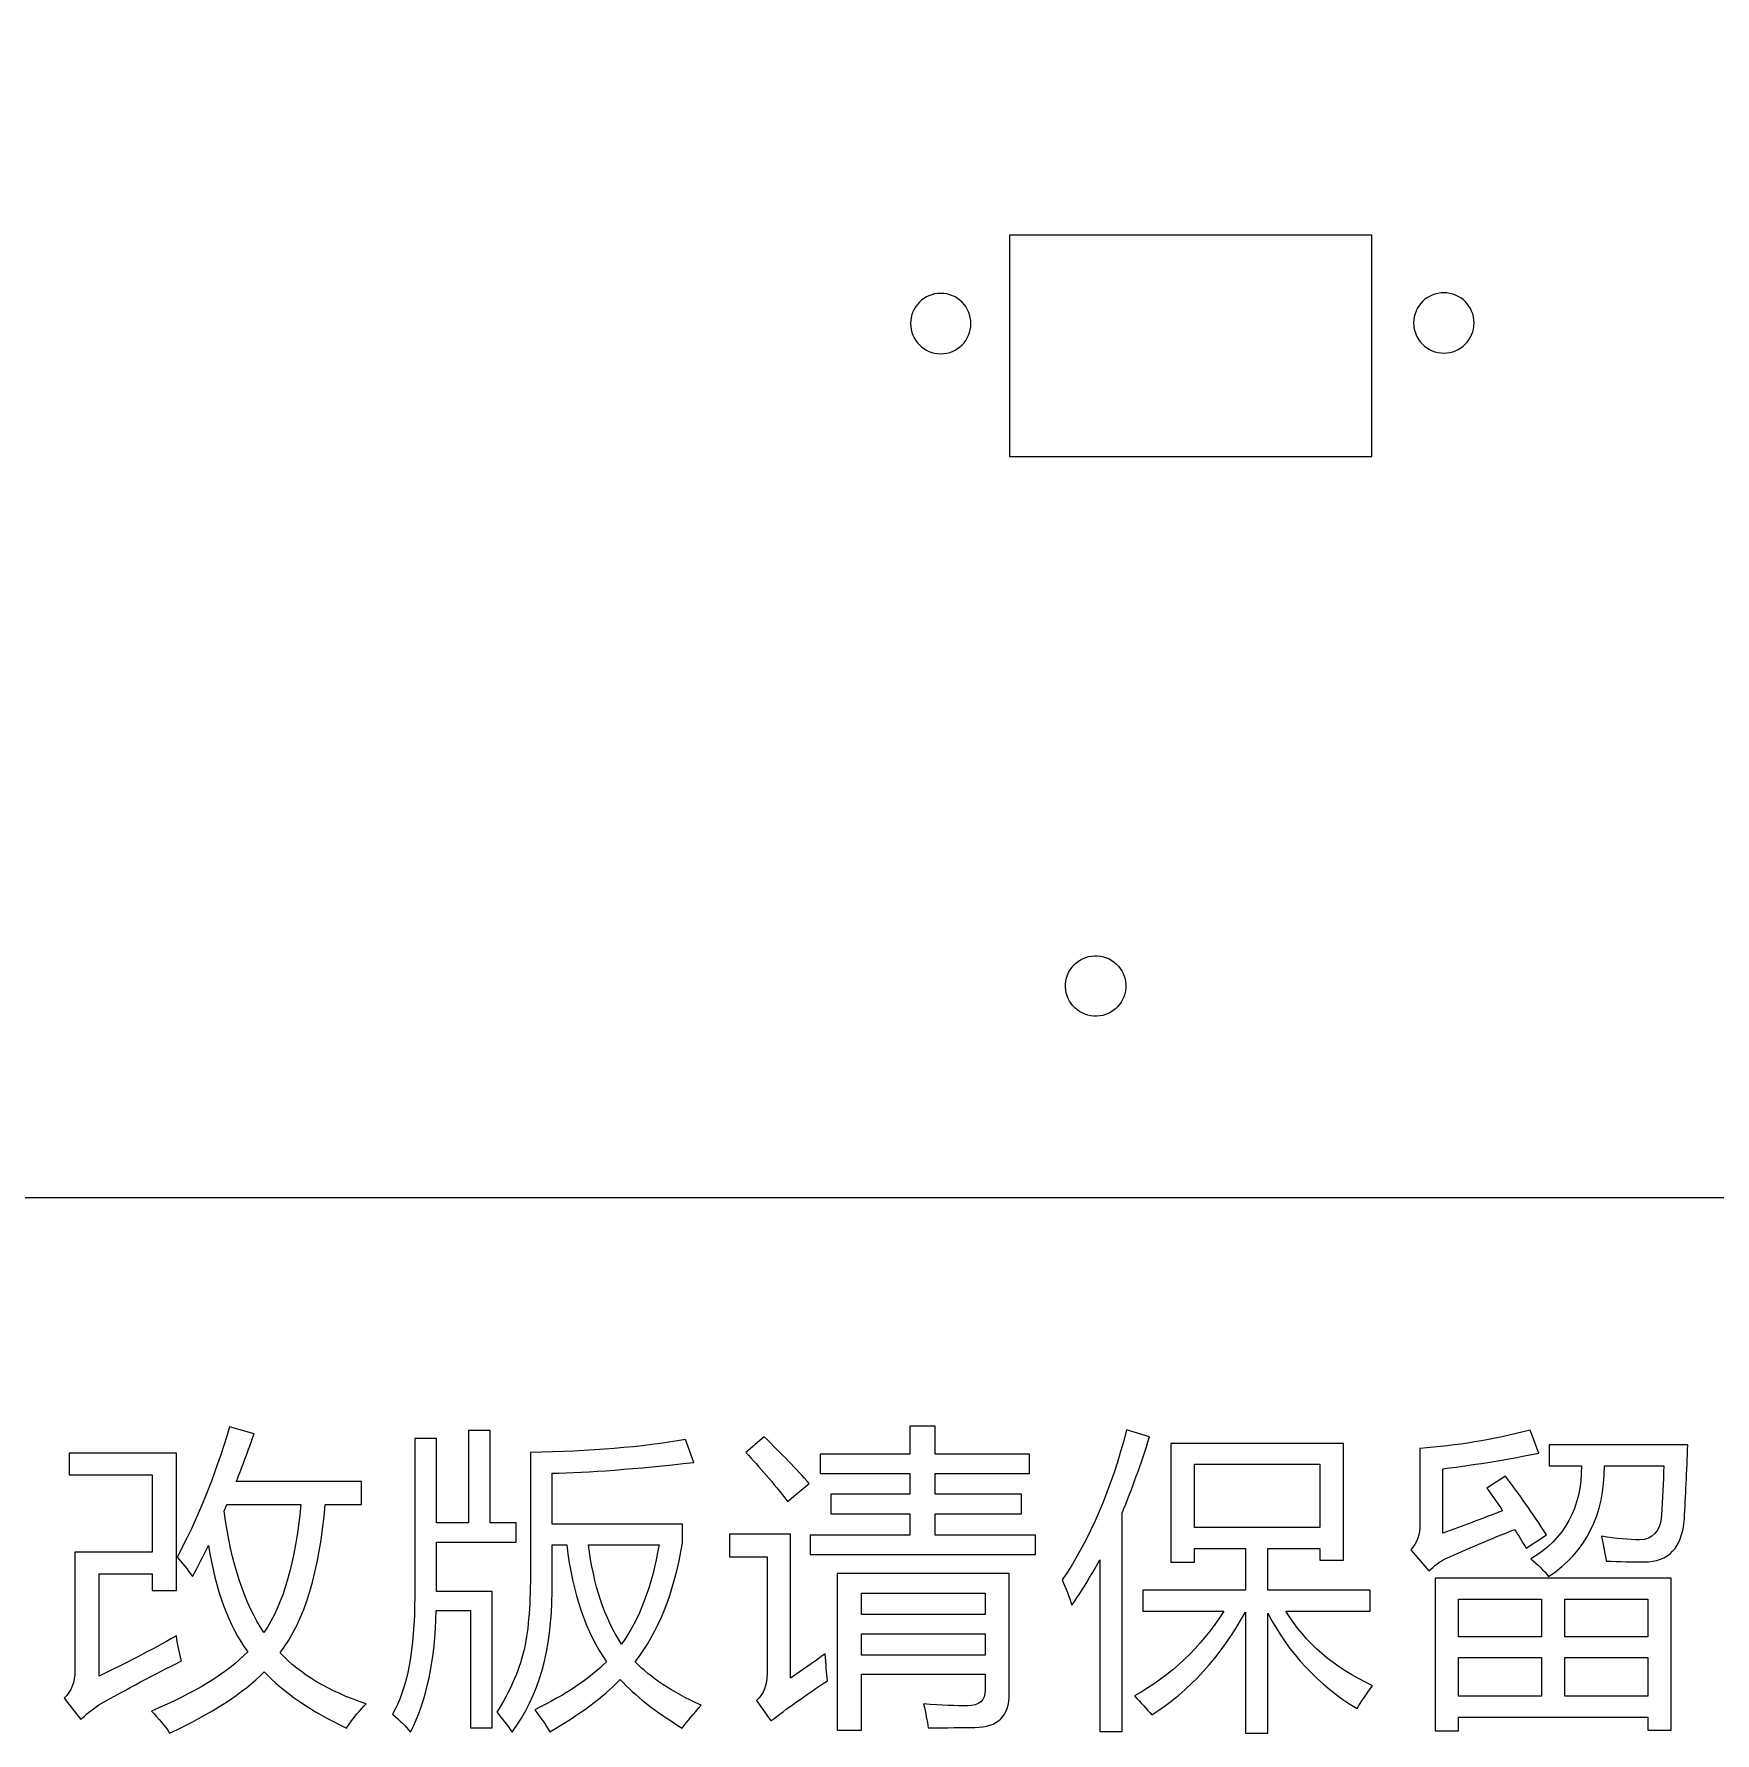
# Model space of a CAD drawing. Header units: centimetres. Extents: x -84 to 49, y -29 to 29.
# Drawn here: x -14.74 to -6.39, y -29.32 to -20.88 of the extents above; entities that cross this region are included whole.
import ezdxf

# ---------------------------------------------------------------- set-up
doc = ezdxf.new("R2010")
doc.units = ezdxf.units.CM
doc.header["$MEASUREMENT"] = 0
doc.layers.add('layer 1', color=7, linetype='Continuous')

msp = doc.modelspace()

# ---------------------------------------------------------------- linework, layer by layer
at = {"layer": 'layer 1', "color": 142, "lineweight": 20}
for points, knots in [([(-22.07185, -26.66541), (-22.07185, -26.66541), (3.12813, -26.66541), (3.12813, -26.66541), (3.12813, -26.66541), (3.12813, -26.66541), (3.12813, -19.41539), (3.12813, -19.41539), (3.12813, -19.41539), (3.12813, -19.41539), (2.50965, -19.41539), (2.50965, -19.41539), (2.50965, -19.41539), (2.50965, -19.41539), (2.50965, -19.56539), (2.50965, -19.56539), (2.50965, -19.56539), (2.50965, -19.56539), (2.28965, -19.56539), (2.28965, -19.56539), (2.28965, -19.56539), (2.28965, -19.56539), (2.28965, -19.41539), (2.28965, -19.41539), (2.28965, -19.41539), (2.28965, -19.41539), (2.01965, -19.41539), (2.01965, -19.41539), (2.01965, -19.41539), (2.01965, -19.41539), (2.01965, -19.11539), (2.01965, -19.11539), (2.01965, -19.11539), (2.01965, -19.11539), (2.28965, -19.11539), (2.28965, -19.11539), (2.28965, -19.11539), (2.28965, -19.11539), (2.28965, -18.96539), (2.28965, -18.96539), (2.28965, -18.96539), (2.28965, -18.96539), (2.50965, -18.96539), (2.50965, -18.96539), (2.50965, -18.96539), (2.50965, -18.96539), (2.50965, -19.11539), (2.50965, -19.11539), (2.50965, -19.11539), (2.50965, -19.11539), (3.12814, -19.11539), (3.12814, -19.11539), (3.12814, -19.11539), (3.12814, -19.11539), (3.12814, -13.1654), (3.12814, -13.1654), (3.12814, -13.1654), (3.12814, -13.1654), (3.62814, -13.1654), (3.62814, -13.1654), (3.62814, -13.1654), (3.62814, -13.1654), (3.62814, -9.1654), (3.62814, -9.1654), (3.62814, -9.1654), (3.62814, -9.1654), (3.12814, -9.1654), (3.12814, -9.1654), (3.12814, -9.1654), (3.12814, -9.1654), (3.12815, -3.21983), (3.12815, -3.21983), (3.12815, -3.21983), (3.12815, -3.21983), (2.50965, -3.21983), (2.50965, -3.21983), (2.50965, -3.21983), (2.50965, -3.21983), (2.50965, -3.36983), (2.50965, -3.36983), (2.50965, -3.36983), (2.50965, -3.36983), (2.28965, -3.36983), (2.28965, -3.36983), (2.28965, -3.36983), (2.28965, -3.36983), (2.28965, -3.21983), (2.28965, -3.21983), (2.28965, -3.21983), (2.28965, -3.21983), (2.01965, -3.21983), (2.01965, -3.21983), (2.01965, -3.21983), (2.01965, -3.21983), (2.01965, -2.91983), (2.01965, -2.91983), (2.01965, -2.91983), (2.01965, -2.91983), (2.28965, -2.91983), (2.28965, -2.91983), (2.28965, -2.91983), (2.28965, -2.91983), (2.28965, -2.76983), (2.28965, -2.76983), (2.28965, -2.76983), (2.28965, -2.76983), (2.50965, -2.76983), (2.50965, -2.76983), (2.50965, -2.76983), (2.50965, -2.76983), (2.50965, -2.91983), (2.50965, -2.91983), (2.50965, -2.91983), (2.50965, -2.91983), (3.12815, -2.91983), (3.12815, -2.91983), (3.12815, -2.91983), (3.12815, -2.91983), (3.12815, 3.1309), (3.12815, 3.1309), (3.12815, 3.1309), (3.12815, 3.1309), (-6.47186, 3.1309), (-6.47186, 3.1309), (-6.47186, 3.1309), (-6.47186, 3.1309), (-6.47186, 2.64521), (-6.47186, 2.64521), (-6.47186, 2.64521), (-6.47186, 2.64521), (-9.32186, 2.64521), (-9.32186, 2.64521), (-9.32186, 2.64521), (-9.32186, 2.64521), (-9.32186, 1.9852), (-9.32186, 1.9852), (-9.32186, 1.9852), (-9.32186, 1.9852), (-9.17186, 1.9852), (-9.17186, 1.9852), (-9.17186, 1.9852), (-9.17186, 1.9852), (-9.17186, 1.76521), (-9.17186, 1.76521), (-9.17186, 1.76521), (-9.17186, 1.76521), (-9.32186, 1.7652), (-9.32186, 1.7652), (-9.32186, 1.7652), (-9.32186, 1.7652), (-9.32186, 1.5452), (-9.32186, 1.5452), (-9.32186, 1.5452), (-9.32186, 1.5452), (-9.62186, 1.5452), (-9.62186, 1.5452), (-9.62186, 1.5452), (-9.62186, 1.5452), (-9.62186, 1.7652), (-9.62186, 1.7652), (-9.62186, 1.7652), (-9.62186, 1.7652), (-9.77186, 1.7652), (-9.77186, 1.7652), (-9.77186, 1.7652), (-9.77186, 1.7652), (-9.77186, 1.9852), (-9.77186, 1.9852), (-9.77186, 1.9852), (-9.77186, 1.9852), (-9.62186, 1.9852), (-9.62186, 1.9852), (-9.62186, 1.9852), (-9.62186, 1.9852), (-9.62197, 2.64521), (-9.62197, 2.64521), (-9.62197, 2.64521), (-9.62197, 2.64521), (-12.47186, 2.64521), (-12.47186, 2.64521), (-12.47186, 2.64521), (-12.47186, 2.64521), (-12.47186, 3.1309), (-12.47186, 3.1309), (-12.47186, 3.1309), (-12.47186, 3.1309), (-22.07186, 3.1309), (-22.07186, 3.1309), (-22.07186, 3.1309), (-22.07186, 3.1309), (-22.07186, -2.91983), (-22.07186, -2.91983), (-22.07186, -2.91983), (-22.07186, -2.91983), (-21.45337, -2.91983), (-21.45337, -2.91983), (-21.45337, -2.91983), (-21.45337, -2.91983), (-21.45337, -2.76983), (-21.45337, -2.76983), (-21.45337, -2.76983), (-21.45337, -2.76983), (-21.23337, -2.76983), (-21.23337, -2.76983), (-21.23337, -2.76983), (-21.23337, -2.76983), (-21.23337, -2.91983), (-21.23337, -2.91983), (-21.23337, -2.91983), (-21.23337, -2.91983), (-20.96337, -2.91983), (-20.96337, -2.91983), (-20.96337, -2.91983), (-20.96337, -2.91983), (-20.96337, -3.21983), (-20.96337, -3.21983), (-20.96337, -3.21983), (-20.96337, -3.21983), (-21.23337, -3.21983), (-21.23337, -3.21983), (-21.23337, -3.21983), (-21.23337, -3.21983), (-21.23337, -3.36983), (-21.23337, -3.36983), (-21.23337, -3.36983), (-21.23337, -3.36983), (-21.45337, -3.36983), (-21.45337, -3.36983), (-21.45337, -3.36983), (-21.45337, -3.36983), (-21.45337, -3.21983), (-21.45337, -3.21983), (-21.45337, -3.21983), (-21.45337, -3.21983), (-22.07186, -3.21983), (-22.07186, -3.21983), (-22.07186, -3.21983), (-22.07186, -3.21983), (-22.07186, -9.1654), (-22.07186, -9.1654), (-22.07186, -9.1654), (-22.07186, -9.1654), (-22.57186, -9.1654), (-22.57186, -9.1654), (-22.57186, -9.1654), (-22.57186, -9.1654), (-22.57186, -13.1654), (-22.57186, -13.1654), (-22.57186, -13.1654), (-22.57186, -13.1654), (-22.07185, -13.1654), (-22.07185, -13.1654), (-22.07185, -13.1654), (-22.07185, -13.1654), (-22.07185, -19.11539), (-22.07185, -19.11539), (-22.07185, -19.11539), (-22.07185, -19.11539), (-21.45337, -19.11539), (-21.45337, -19.11539), (-21.45337, -19.11539), (-21.45337, -19.11539), (-21.45337, -18.96539), (-21.45337, -18.96539), (-21.45337, -18.96539), (-21.45337, -18.96539), (-21.23337, -18.96539), (-21.23337, -18.96539), (-21.23337, -18.96539), (-21.23337, -18.96539), (-21.23337, -19.11539), (-21.23337, -19.11539), (-21.23337, -19.11539), (-21.23337, -19.11539), (-20.96337, -19.11539), (-20.96337, -19.11539), (-20.96337, -19.11539), (-20.96337, -19.11539), (-20.96337, -19.41539), (-20.96337, -19.41539), (-20.96337, -19.41539), (-20.96337, -19.41539), (-21.23337, -19.41539), (-21.23337, -19.41539), (-21.23337, -19.41539), (-21.23337, -19.41539), (-21.23337, -19.56539), (-21.23337, -19.56539), (-21.23337, -19.56539), (-21.23337, -19.56539), (-21.45337, -19.56539), (-21.45337, -19.56539), (-21.45337, -19.56539), (-21.45337, -19.56539), (-21.45337, -19.41539), (-21.45337, -19.41539), (-21.45337, -19.41539), (-21.45337, -19.41539), (-22.07185, -19.41539), (-22.07185, -19.41539), (-22.07185, -19.41539), (-22.07185, -19.41539), (-22.07185, -26.66541), (-22.07185, -26.66541)], [0, 0, 0, 0, 0.0131579, 0.0131579, 0.0131579, 0.0131579, 0.0263158, 0.0263158, 0.0263158, 0.0263158, 0.0394737, 0.0394737, 0.0394737, 0.0394737, 0.0526316, 0.0526316, 0.0526316, 0.0526316, 0.0657895, 0.0657895, 0.0657895, 0.0657895, 0.0789474, 0.0789474, 0.0789474, 0.0789474, 0.0921053, 0.0921053, 0.0921053, 0.0921053, 0.1052632, 0.1052632, 0.1052632, 0.1052632, 0.1184211, 0.1184211, 0.1184211, 0.1184211, 0.1315789, 0.1315789, 0.1315789, 0.1315789, 0.1447368, 0.1447368, 0.1447368, 0.1447368, 0.1578947, 0.1578947, 0.1578947, 0.1578947, 0.1710526, 0.1710526, 0.1710526, 0.1710526, 0.1842105, 0.1842105, 0.1842105, 0.1842105, 0.1973684, 0.1973684, 0.1973684, 0.1973684, 0.2105263, 0.2105263, 0.2105263, 0.2105263, 0.2236842, 0.2236842, 0.2236842, 0.2236842, 0.2368421, 0.2368421, 0.2368421, 0.2368421, 0.25, 0.25, 0.25, 0.25, 0.2631579, 0.2631579, 0.2631579, 0.2631579, 0.2763158, 0.2763158, 0.2763158, 0.2763158, 0.2894737, 0.2894737, 0.2894737, 0.2894737, 0.3026316, 0.3026316, 0.3026316, 0.3026316, 0.3157895, 0.3157895, 0.3157895, 0.3157895, 0.3289474, 0.3289474, 0.3289474, 0.3289474, 0.3421053, 0.3421053, 0.3421053, 0.3421053, 0.3552632, 0.3552632, 0.3552632, 0.3552632, 0.3684211, 0.3684211, 0.3684211, 0.3684211, 0.3815789, 0.3815789, 0.3815789, 0.3815789, 0.3947368, 0.3947368, 0.3947368, 0.3947368, 0.4078947, 0.4078947, 0.4078947, 0.4078947, 0.4210526, 0.4210526, 0.4210526, 0.4210526, 0.4342105, 0.4342105, 0.4342105, 0.4342105, 0.4473684, 0.4473684, 0.4473684, 0.4473684, 0.4605263, 0.4605263, 0.4605263, 0.4605263, 0.4736842, 0.4736842, 0.4736842, 0.4736842, 0.4868421, 0.4868421, 0.4868421, 0.4868421, 0.5, 0.5, 0.5, 0.5, 0.5131579, 0.5131579, 0.5131579, 0.5131579, 0.5263158, 0.5263158, 0.5263158, 0.5263158, 0.5394737, 0.5394737, 0.5394737, 0.5394737, 0.5526316, 0.5526316, 0.5526316, 0.5526316, 0.5657895, 0.5657895, 0.5657895, 0.5657895, 0.5789474, 0.5789474, 0.5789474, 0.5789474, 0.5921053, 0.5921053, 0.5921053, 0.5921053, 0.6052632, 0.6052632, 0.6052632, 0.6052632, 0.6184211, 0.6184211, 0.6184211, 0.6184211, 0.6315789, 0.6315789, 0.6315789, 0.6315789, 0.6447368, 0.6447368, 0.6447368, 0.6447368, 0.6578947, 0.6578947, 0.6578947, 0.6578947, 0.6710526, 0.6710526, 0.6710526, 0.6710526, 0.6842105, 0.6842105, 0.6842105, 0.6842105, 0.6973684, 0.6973684, 0.6973684, 0.6973684, 0.7105263, 0.7105263, 0.7105263, 0.7105263, 0.7236842, 0.7236842, 0.7236842, 0.7236842, 0.7368421, 0.7368421, 0.7368421, 0.7368421, 0.75, 0.75, 0.75, 0.75, 0.7631579, 0.7631579, 0.7631579, 0.7631579, 0.7763158, 0.7763158, 0.7763158, 0.7763158, 0.7894737, 0.7894737, 0.7894737, 0.7894737, 0.8026316, 0.8026316, 0.8026316, 0.8026316, 0.8157895, 0.8157895, 0.8157895, 0.8157895, 0.8289474, 0.8289474, 0.8289474, 0.8289474, 0.8421053, 0.8421053, 0.8421053, 0.8421053, 0.8552632, 0.8552632, 0.8552632, 0.8552632, 0.8684211, 0.8684211, 0.8684211, 0.8684211, 0.8815789, 0.8815789, 0.8815789, 0.8815789, 0.8947368, 0.8947368, 0.8947368, 0.8947368, 0.9078947, 0.9078947, 0.9078947, 0.9078947, 0.9210526, 0.9210526, 0.9210526, 0.9210526, 0.9342105, 0.9342105, 0.9342105, 0.9342105, 0.9473684, 0.9473684, 0.9473684, 0.9473684, 0.9605263, 0.9605263, 0.9605263, 0.9605263, 0.9736842, 0.9736842, 0.9736842, 0.9736842, 0.9868421, 0.9868421, 0.9868421, 0.9868421, 1, 1, 1, 1]), ([(-9.89845, -21.8837), (-9.89845, -21.8837), (-8.09845, -21.8837), (-8.09845, -21.8837), (-8.09845, -21.8837), (-8.09845, -21.8837), (-8.09845, -22.9837), (-8.09845, -22.9837), (-8.09845, -22.9837), (-8.09845, -22.9837), (-9.89845, -22.9837), (-9.89845, -22.9837), (-9.89845, -22.9837), (-9.89845, -22.9837), (-9.89845, -21.8837), (-9.89845, -21.8837)], [0, 0, 0, 0, 0.25, 0.25, 0.25, 0.25, 0.5, 0.5, 0.5, 0.5, 0.75, 0.75, 0.75, 0.75, 1, 1, 1, 1]), ([(-10.23988, -22.17249), (-10.15705, -22.17249), (-10.08988, -22.23966), (-10.08988, -22.32249), (-10.08988, -22.32249), (-10.08988, -22.40532), (-10.15705, -22.47249), (-10.23988, -22.47249), (-10.23988, -22.47249), (-10.32271, -22.47249), (-10.38988, -22.40532), (-10.38988, -22.32249), (-10.38988, -22.32249), (-10.38988, -22.23966), (-10.32271, -22.17249), (-10.23988, -22.17249)], [0, 0, 0, 0, 0.25, 0.25, 0.25, 0.25, 0.5, 0.5, 0.5, 0.5, 0.75, 0.75, 0.75, 0.75, 1, 1, 1, 1]), ([(-7.74032, -22.16945), (-7.65749, -22.16945), (-7.59032, -22.23662), (-7.59032, -22.31945), (-7.59032, -22.31945), (-7.59032, -22.40228), (-7.65749, -22.46945), (-7.74032, -22.46945), (-7.74032, -22.46945), (-7.82315, -22.46945), (-7.89032, -22.40228), (-7.89032, -22.31945), (-7.89032, -22.31945), (-7.89032, -22.23662), (-7.82315, -22.16945), (-7.74032, -22.16945)], [0, 0, 0, 0, 0.25, 0.25, 0.25, 0.25, 0.5, 0.5, 0.5, 0.5, 0.75, 0.75, 0.75, 0.75, 1, 1, 1, 1]), ([(-9.61506, -25.57437), (-9.63649, -25.65438), (-9.58899, -25.73665), (-9.50899, -25.75808), (-9.50899, -25.75808), (-9.42899, -25.77951), (-9.34671, -25.73202), (-9.32528, -25.65202), (-9.32528, -25.65202), (-9.30385, -25.57202), (-9.35134, -25.48974), (-9.43134, -25.46831), (-9.43134, -25.46831), (-9.51134, -25.44688), (-9.59362, -25.49437), (-9.61506, -25.57437)], [0, 0, 0, 0, 0.25, 0.25, 0.25, 0.25, 0.5, 0.5, 0.5, 0.5, 0.75, 0.75, 0.75, 0.75, 1, 1, 1, 1])]:
    msp.add_open_spline(points, degree=3, knots=knots, dxfattribs=at)
at = {"layer": 'layer 1', "color": 250}
for points, knots in [([(-14.03422, -28.45002), (-13.93667, -28.27276), (-13.84962, -28.05722), (-13.77279, -27.80314), (-13.77279, -27.80314), (-13.77279, -27.80314), (-13.65165, -27.83854), (-13.65165, -27.83854), (-13.65165, -27.83854), (-13.68023, -27.92087), (-13.7096, -27.9998), (-13.73975, -28.07505), (-13.73975, -28.07505), (-13.73975, -28.07505), (-13.11831, -28.07505), (-13.11831, -28.07505), (-13.11831, -28.07505), (-13.11831, -28.07505), (-13.11831, -28.18885), (-13.11831, -28.18885), (-13.11831, -28.18885), (-13.11831, -28.18885), (-13.29818, -28.18885), (-13.29818, -28.18885), (-13.29818, -28.18885), (-13.32572, -28.52055), (-13.40045, -28.76651), (-13.52159, -28.9262), (-13.52159, -28.9262), (-13.42247, -29.03239), (-13.28035, -29.11683), (-13.09523, -29.17976), (-13.09523, -29.17976), (-13.12512, -29.2086), (-13.15738, -29.24846), (-13.19225, -29.29959), (-13.19225, -29.29959), (-13.3682, -29.21568), (-13.50481, -29.12233), (-13.60157, -29.02007), (-13.60157, -29.02007), (-13.70619, -29.12653), (-13.86247, -29.22801), (-14.07093, -29.32424), (-14.07093, -29.32424), (-14.09558, -29.28831), (-14.12573, -29.25213), (-14.16165, -29.21516), (-14.16165, -29.21516), (-13.9469, -29.12548), (-13.78747, -29.02767), (-13.68311, -28.92174), (-13.68311, -28.92174), (-13.77777, -28.79011), (-13.8428, -28.61364), (-13.8782, -28.39233), (-13.8782, -28.39233), (-13.90416, -28.44608), (-13.93064, -28.49774), (-13.95739, -28.54677), (-13.95739, -28.54677), (-13.98282, -28.5098), (-14.00852, -28.47755), (-14.03422, -28.45002)], [0, 0, 0, 0, 0.0625, 0.0625, 0.0625, 0.0625, 0.125, 0.125, 0.125, 0.125, 0.1875, 0.1875, 0.1875, 0.1875, 0.25, 0.25, 0.25, 0.25, 0.3125, 0.3125, 0.3125, 0.3125, 0.375, 0.375, 0.375, 0.375, 0.4375, 0.4375, 0.4375, 0.4375, 0.5, 0.5, 0.5, 0.5, 0.5625, 0.5625, 0.5625, 0.5625, 0.625, 0.625, 0.625, 0.625, 0.6875, 0.6875, 0.6875, 0.6875, 0.75, 0.75, 0.75, 0.75, 0.8125, 0.8125, 0.8125, 0.8125, 0.875, 0.875, 0.875, 0.875, 0.9375, 0.9375, 0.9375, 0.9375, 1, 1, 1, 1]), ([(-12.46906, -29.29802), (-12.46906, -29.29802), (-12.57657, -29.29802), (-12.57657, -29.29802), (-12.57657, -29.29802), (-12.57657, -29.29802), (-12.57657, -28.7159), (-12.57657, -28.7159), (-12.57657, -28.7159), (-12.57657, -28.7159), (-12.74648, -28.7159), (-12.74648, -28.7159), (-12.74648, -28.7159), (-12.75147, -28.96107), (-12.79421, -29.16245), (-12.87471, -29.31952), (-12.87471, -29.31952), (-12.89726, -29.29094), (-12.92689, -29.26131), (-12.96386, -29.23063), (-12.96386, -29.23063), (-12.89018, -29.1024), (-12.8532, -28.90784), (-12.8532, -28.64668), (-12.8532, -28.64668), (-12.8532, -28.64668), (-12.8532, -27.86161), (-12.8532, -27.86161), (-12.8532, -27.86161), (-12.8532, -27.86161), (-12.7457, -27.86161), (-12.7457, -27.86161), (-12.7457, -27.86161), (-12.7457, -27.86161), (-12.7457, -28.28089), (-12.7457, -28.28089), (-12.7457, -28.28089), (-12.7457, -28.28089), (-12.58601, -28.28089), (-12.58601, -28.28089), (-12.58601, -28.28089), (-12.58601, -28.28089), (-12.58601, -27.82149), (-12.58601, -27.82149), (-12.58601, -27.82149), (-12.58601, -27.82149), (-12.47824, -27.82149), (-12.47824, -27.82149), (-12.47824, -27.82149), (-12.47824, -27.82149), (-12.47824, -28.28089), (-12.47824, -28.28089), (-12.47824, -28.28089), (-12.47824, -28.28089), (-12.34923, -28.28089), (-12.34923, -28.28089), (-12.34923, -28.28089), (-12.34923, -28.28089), (-12.34923, -28.37634), (-12.34923, -28.37634), (-12.34923, -28.37634), (-12.34923, -28.37634), (-12.7457, -28.37634), (-12.7457, -28.37634), (-12.7457, -28.37634), (-12.7457, -28.37634), (-12.7457, -28.62046), (-12.7457, -28.62046), (-12.7457, -28.62046), (-12.7457, -28.62046), (-12.46906, -28.62046), (-12.46906, -28.62046), (-12.46906, -28.62046), (-12.46906, -28.62046), (-12.46906, -29.29802), (-12.46906, -29.29802)], [0, 0, 0, 0, 0.0526316, 0.0526316, 0.0526316, 0.0526316, 0.1052632, 0.1052632, 0.1052632, 0.1052632, 0.1578947, 0.1578947, 0.1578947, 0.1578947, 0.2105263, 0.2105263, 0.2105263, 0.2105263, 0.2631579, 0.2631579, 0.2631579, 0.2631579, 0.3157895, 0.3157895, 0.3157895, 0.3157895, 0.3684211, 0.3684211, 0.3684211, 0.3684211, 0.4210526, 0.4210526, 0.4210526, 0.4210526, 0.4736842, 0.4736842, 0.4736842, 0.4736842, 0.5263158, 0.5263158, 0.5263158, 0.5263158, 0.5789474, 0.5789474, 0.5789474, 0.5789474, 0.6315789, 0.6315789, 0.6315789, 0.6315789, 0.6842105, 0.6842105, 0.6842105, 0.6842105, 0.7368421, 0.7368421, 0.7368421, 0.7368421, 0.7894737, 0.7894737, 0.7894737, 0.7894737, 0.8421053, 0.8421053, 0.8421053, 0.8421053, 0.8947368, 0.8947368, 0.8947368, 0.8947368, 0.9473684, 0.9473684, 0.9473684, 0.9473684, 1, 1, 1, 1]), ([(-11.1163, -27.85243), (-11.03213, -27.93529), (-10.95792, -28.01265), (-10.89342, -28.08423), (-10.89342, -28.08423), (-10.89342, -28.08423), (-11.00093, -28.17338), (-11.00093, -28.17338), (-11.00093, -28.17338), (-11.07172, -28.0824), (-11.14068, -28.00137), (-11.20834, -27.93057), (-11.20834, -27.93057), (-11.20834, -27.93057), (-11.1163, -27.85243), (-11.1163, -27.85243)], [0, 0, 0, 0, 0.25, 0.25, 0.25, 0.25, 0.5, 0.5, 0.5, 0.5, 0.75, 0.75, 0.75, 0.75, 1, 1, 1, 1]), ([(-10.8887, -28.34094), (-10.8887, -28.34094), (-10.39259, -28.34094), (-10.39259, -28.34094), (-10.39259, -28.34094), (-10.39259, -28.34094), (-10.39259, -28.235), (-10.39259, -28.235), (-10.39259, -28.235), (-10.39259, -28.235), (-10.78591, -28.235), (-10.78591, -28.235), (-10.78591, -28.235), (-10.78591, -28.235), (-10.78591, -28.13798), (-10.78591, -28.13798), (-10.78591, -28.13798), (-10.78591, -28.13798), (-10.39259, -28.13798), (-10.39259, -28.13798), (-10.39259, -28.13798), (-10.39259, -28.13798), (-10.39259, -28.0352), (-10.39259, -28.0352), (-10.39259, -28.0352), (-10.39259, -28.0352), (-10.83966, -28.0352), (-10.83966, -28.0352), (-10.83966, -28.0352), (-10.83966, -28.0352), (-10.83966, -27.93844), (-10.83966, -27.93844), (-10.83966, -27.93844), (-10.83966, -27.93844), (-10.39259, -27.93844), (-10.39259, -27.93844), (-10.39259, -27.93844), (-10.39259, -27.93844), (-10.39259, -27.79999), (-10.39259, -27.79999), (-10.39259, -27.79999), (-10.39259, -27.79999), (-10.26804, -27.79999), (-10.26804, -27.79999), (-10.26804, -27.79999), (-10.26804, -27.79999), (-10.26804, -27.93844), (-10.26804, -27.93844), (-10.26804, -27.93844), (-10.26804, -27.93844), (-9.79946, -27.93844), (-9.79946, -27.93844), (-9.79946, -27.93844), (-9.79946, -27.93844), (-9.79946, -28.0352), (-9.79946, -28.0352), (-9.79946, -28.0352), (-9.79946, -28.0352), (-10.26804, -28.0352), (-10.26804, -28.0352), (-10.26804, -28.0352), (-10.26804, -28.0352), (-10.26804, -28.13798), (-10.26804, -28.13798), (-10.26804, -28.13798), (-10.26804, -28.13798), (-9.83932, -28.13798), (-9.83932, -28.13798), (-9.83932, -28.13798), (-9.83932, -28.13798), (-9.83932, -28.235), (-9.83932, -28.235), (-9.83932, -28.235), (-9.83932, -28.235), (-10.26804, -28.235), (-10.26804, -28.235), (-10.26804, -28.235), (-10.26804, -28.235), (-10.26804, -28.34094), (-10.26804, -28.34094), (-10.26804, -28.34094), (-10.26804, -28.34094), (-9.76878, -28.34094), (-9.76878, -28.34094), (-9.76878, -28.34094), (-9.76878, -28.34094), (-9.76878, -28.43769), (-9.76878, -28.43769), (-9.76878, -28.43769), (-9.76878, -28.43769), (-10.8887, -28.43769), (-10.8887, -28.43769), (-10.8887, -28.43769), (-10.8887, -28.43769), (-10.8887, -28.34094), (-10.8887, -28.34094)], [0, 0, 0, 0, 0.0416667, 0.0416667, 0.0416667, 0.0416667, 0.0833333, 0.0833333, 0.0833333, 0.0833333, 0.125, 0.125, 0.125, 0.125, 0.1666667, 0.1666667, 0.1666667, 0.1666667, 0.2083333, 0.2083333, 0.2083333, 0.2083333, 0.25, 0.25, 0.25, 0.25, 0.2916667, 0.2916667, 0.2916667, 0.2916667, 0.3333333, 0.3333333, 0.3333333, 0.3333333, 0.375, 0.375, 0.375, 0.375, 0.4166667, 0.4166667, 0.4166667, 0.4166667, 0.4583333, 0.4583333, 0.4583333, 0.4583333, 0.5, 0.5, 0.5, 0.5, 0.5416667, 0.5416667, 0.5416667, 0.5416667, 0.5833333, 0.5833333, 0.5833333, 0.5833333, 0.625, 0.625, 0.625, 0.625, 0.6666667, 0.6666667, 0.6666667, 0.6666667, 0.7083333, 0.7083333, 0.7083333, 0.7083333, 0.75, 0.75, 0.75, 0.75, 0.7916667, 0.7916667, 0.7916667, 0.7916667, 0.8333333, 0.8333333, 0.8333333, 0.8333333, 0.875, 0.875, 0.875, 0.875, 0.9166667, 0.9166667, 0.9166667, 0.9166667, 0.9583333, 0.9583333, 0.9583333, 0.9583333, 1, 1, 1, 1]), ([(-9.63584, -28.56382), (-9.49844, -28.35877), (-9.39198, -28.11045), (-9.3162, -27.81861), (-9.3162, -27.81861), (-9.3162, -27.81861), (-9.2024, -27.85243), (-9.2024, -27.85243), (-9.2024, -27.85243), (-9.24435, -27.98747), (-9.28998, -28.11412), (-9.33928, -28.23186), (-9.33928, -28.23186), (-9.33928, -28.23186), (-9.33928, -29.31663), (-9.33928, -29.31663), (-9.33928, -29.31663), (-9.33928, -29.31663), (-9.44993, -29.31663), (-9.44993, -29.31663), (-9.44993, -29.31663), (-9.44993, -29.31663), (-9.44993, -28.46392), (-9.44993, -28.46392), (-9.44993, -28.46392), (-9.49398, -28.54468), (-9.53987, -28.61993), (-9.58812, -28.68968), (-9.58812, -28.68968), (-9.60254, -28.64668), (-9.61827, -28.60472), (-9.63584, -28.56382)], [0, 0, 0, 0, 0.125, 0.125, 0.125, 0.125, 0.25, 0.25, 0.25, 0.25, 0.375, 0.375, 0.375, 0.375, 0.5, 0.5, 0.5, 0.5, 0.625, 0.625, 0.625, 0.625, 0.75, 0.75, 0.75, 0.75, 0.875, 0.875, 0.875, 0.875, 1, 1, 1, 1]), ([(-7.52685, -28.10731), (-7.52685, -28.10731), (-7.43455, -28.04909), (-7.43455, -28.04909), (-7.43455, -28.04909), (-7.36716, -28.13615), (-7.29899, -28.23291), (-7.23029, -28.33936), (-7.23029, -28.33936), (-7.23029, -28.33936), (-7.33177, -28.40544), (-7.33177, -28.40544), (-7.33177, -28.40544), (-7.35012, -28.37476), (-7.369, -28.34382), (-7.38867, -28.31262), (-7.38867, -28.31262), (-7.50745, -28.3606), (-7.62151, -28.40911), (-7.73112, -28.45762), (-7.73112, -28.45762), (-7.76284, -28.47414), (-7.79064, -28.49459), (-7.81424, -28.51924), (-7.81424, -28.51924), (-7.81424, -28.51924), (-7.9047, -28.41462), (-7.9047, -28.41462), (-7.9047, -28.41462), (-7.87402, -28.38079), (-7.85881, -28.33779), (-7.85881, -28.28561), (-7.85881, -28.28561), (-7.85881, -28.28561), (-7.85881, -27.91065), (-7.85881, -27.91065), (-7.85881, -27.91065), (-7.67946, -27.89753), (-7.49722, -27.86712), (-7.31184, -27.82018), (-7.31184, -27.82018), (-7.31184, -27.82018), (-7.26883, -27.93372), (-7.26883, -27.93372), (-7.26883, -27.93372), (-7.40807, -27.96256), (-7.56671, -27.98852), (-7.74501, -28.01212), (-7.74501, -28.01212), (-7.74501, -28.01212), (-7.74501, -28.33176), (-7.74501, -28.33176), (-7.74501, -28.33176), (-7.64983, -28.29689), (-7.55098, -28.25965), (-7.44845, -28.22032), (-7.44845, -28.22032), (-7.47362, -28.18282), (-7.49984, -28.14533), (-7.52685, -28.10731)], [0, 0, 0, 0, 0.0666667, 0.0666667, 0.0666667, 0.0666667, 0.1333333, 0.1333333, 0.1333333, 0.1333333, 0.2, 0.2, 0.2, 0.2, 0.2666667, 0.2666667, 0.2666667, 0.2666667, 0.3333333, 0.3333333, 0.3333333, 0.3333333, 0.4, 0.4, 0.4, 0.4, 0.4666667, 0.4666667, 0.4666667, 0.4666667, 0.5333333, 0.5333333, 0.5333333, 0.5333333, 0.6, 0.6, 0.6, 0.6, 0.6666667, 0.6666667, 0.6666667, 0.6666667, 0.7333333, 0.7333333, 0.7333333, 0.7333333, 0.8, 0.8, 0.8, 0.8, 0.8666667, 0.8666667, 0.8666667, 0.8666667, 0.9333333, 0.9333333, 0.9333333, 0.9333333, 1, 1, 1, 1]), ([(-14.54108, -28.42537), (-14.54108, -28.42537), (-14.15693, -28.42537), (-14.15693, -28.42537), (-14.15693, -28.42537), (-14.15693, -28.42537), (-14.15693, -28.04123), (-14.15693, -28.04123), (-14.15693, -28.04123), (-14.15693, -28.04123), (-14.57018, -28.04123), (-14.57018, -28.04123), (-14.57018, -28.04123), (-14.57018, -28.04123), (-14.57018, -27.93372), (-14.57018, -27.93372), (-14.57018, -27.93372), (-14.57018, -27.93372), (-14.0371, -27.93372), (-14.0371, -27.93372), (-14.0371, -27.93372), (-14.0371, -27.93372), (-14.0371, -28.616), (-14.0371, -28.616), (-14.0371, -28.616), (-14.0371, -28.616), (-14.15693, -28.616), (-14.15693, -28.616), (-14.15693, -28.616), (-14.15693, -28.616), (-14.15693, -28.53288), (-14.15693, -28.53288), (-14.15693, -28.53288), (-14.15693, -28.53288), (-14.42124, -28.53288), (-14.42124, -28.53288), (-14.42124, -28.53288), (-14.42124, -28.53288), (-14.42124, -29.04157), (-14.42124, -29.04157), (-14.42124, -29.04157), (-14.29643, -28.98205), (-14.16821, -28.91545), (-14.0371, -28.84176), (-14.0371, -28.84176), (-14.03002, -28.89106), (-14.02189, -28.93249), (-14.01245, -28.96632), (-14.01245, -28.96632), (-14.14566, -29.03292), (-14.28253, -29.10555), (-14.42282, -29.18448), (-14.42282, -29.18448), (-14.46058, -29.21096), (-14.49047, -29.23508), (-14.51197, -29.25659), (-14.51197, -29.25659), (-14.51197, -29.25659), (-14.59483, -29.15065), (-14.59483, -29.15065), (-14.59483, -29.15065), (-14.55891, -29.11788), (-14.54108, -29.07173), (-14.54108, -29.0122), (-14.54108, -29.0122), (-14.54108, -29.0122), (-14.54108, -28.42537), (-14.54108, -28.42537)], [0, 0, 0, 0, 0.0588235, 0.0588235, 0.0588235, 0.0588235, 0.1176471, 0.1176471, 0.1176471, 0.1176471, 0.1764706, 0.1764706, 0.1764706, 0.1764706, 0.2352941, 0.2352941, 0.2352941, 0.2352941, 0.2941176, 0.2941176, 0.2941176, 0.2941176, 0.3529412, 0.3529412, 0.3529412, 0.3529412, 0.4117647, 0.4117647, 0.4117647, 0.4117647, 0.4705882, 0.4705882, 0.4705882, 0.4705882, 0.5294118, 0.5294118, 0.5294118, 0.5294118, 0.5882353, 0.5882353, 0.5882353, 0.5882353, 0.6470588, 0.6470588, 0.6470588, 0.6470588, 0.7058824, 0.7058824, 0.7058824, 0.7058824, 0.7647059, 0.7647059, 0.7647059, 0.7647059, 0.8235294, 0.8235294, 0.8235294, 0.8235294, 0.8823529, 0.8823529, 0.8823529, 0.8823529, 0.9411765, 0.9411765, 0.9411765, 0.9411765, 1, 1, 1, 1]), ([(-12.2787, -27.93057), (-11.97951, -27.92559), (-11.72254, -27.90409), (-11.50726, -27.86607), (-11.50726, -27.86607), (-11.50726, -27.86607), (-11.46583, -27.97987), (-11.46583, -27.97987), (-11.46583, -27.97987), (-11.75584, -28.01265), (-11.99078, -28.03048), (-12.17119, -28.03362), (-12.17119, -28.03362), (-12.17119, -28.03362), (-12.17119, -28.28718), (-12.17119, -28.28718), (-12.17119, -28.28718), (-12.17119, -28.28718), (-11.52273, -28.28718), (-11.52273, -28.28718), (-11.52273, -28.28718), (-11.52273, -28.28718), (-11.52273, -28.37922), (-11.52273, -28.37922), (-11.52273, -28.37922), (-11.56364, -28.62518), (-11.64204, -28.82236), (-11.75768, -28.97077), (-11.75768, -28.97077), (-11.68295, -29.04918), (-11.57387, -29.12102), (-11.43043, -29.18605), (-11.43043, -29.18605), (-11.46741, -29.22801), (-11.49861, -29.26576), (-11.52431, -29.29959), (-11.52431, -29.29959), (-11.65699, -29.21883), (-11.75951, -29.13833), (-11.83241, -29.05835), (-11.83241, -29.05835), (-11.91684, -29.14593), (-12.03326, -29.23246), (-12.18194, -29.31821), (-12.18194, -29.31821), (-12.20344, -29.28228), (-12.22835, -29.24584), (-12.25719, -29.20886), (-12.25719, -29.20886), (-12.10301, -29.13413), (-11.98423, -29.05468), (-11.90058, -28.96999), (-11.90058, -28.96999), (-12.00258, -28.82708), (-12.0684, -28.63331), (-12.09803, -28.38866), (-12.09803, -28.38866), (-12.09803, -28.38866), (-12.17119, -28.38866), (-12.17119, -28.38866), (-12.17119, -28.38866), (-12.17119, -28.38866), (-12.17119, -28.6236), (-12.17119, -28.6236), (-12.17119, -28.6236), (-12.17119, -28.90837), (-12.237, -29.14043), (-12.36916, -29.31952), (-12.36916, -29.31952), (-12.39381, -29.28386), (-12.4195, -29.25108), (-12.44599, -29.22119), (-12.44599, -29.22119), (-12.38043, -29.11788), (-12.33586, -29.01797), (-12.31252, -28.92174), (-12.31252, -28.92174), (-12.28997, -28.82839), (-12.2787, -28.70201), (-12.2787, -28.54232), (-12.2787, -28.54232), (-12.2787, -28.54232), (-12.2787, -27.93057), (-12.2787, -27.93057)], [0, 0, 0, 0, 0.047619, 0.047619, 0.047619, 0.047619, 0.0952381, 0.0952381, 0.0952381, 0.0952381, 0.1428571, 0.1428571, 0.1428571, 0.1428571, 0.1904762, 0.1904762, 0.1904762, 0.1904762, 0.2380952, 0.2380952, 0.2380952, 0.2380952, 0.2857143, 0.2857143, 0.2857143, 0.2857143, 0.3333333, 0.3333333, 0.3333333, 0.3333333, 0.3809524, 0.3809524, 0.3809524, 0.3809524, 0.4285714, 0.4285714, 0.4285714, 0.4285714, 0.4761905, 0.4761905, 0.4761905, 0.4761905, 0.5238095, 0.5238095, 0.5238095, 0.5238095, 0.5714286, 0.5714286, 0.5714286, 0.5714286, 0.6190476, 0.6190476, 0.6190476, 0.6190476, 0.6666667, 0.6666667, 0.6666667, 0.6666667, 0.7142857, 0.7142857, 0.7142857, 0.7142857, 0.7619048, 0.7619048, 0.7619048, 0.7619048, 0.8095238, 0.8095238, 0.8095238, 0.8095238, 0.8571429, 0.8571429, 0.8571429, 0.8571429, 0.9047619, 0.9047619, 0.9047619, 0.9047619, 0.952381, 0.952381, 0.952381, 0.952381, 1, 1, 1, 1]), ([(-9.09647, -27.88626), (-9.09647, -27.88626), (-8.23903, -27.88626), (-8.23903, -27.88626), (-8.23903, -27.88626), (-8.23903, -27.88626), (-8.23903, -28.46549), (-8.23903, -28.46549), (-8.23903, -28.46549), (-8.23903, -28.46549), (-8.35598, -28.46549), (-8.35598, -28.46549), (-8.35598, -28.46549), (-8.35598, -28.46549), (-8.35598, -28.40702), (-8.35598, -28.40702), (-8.35598, -28.40702), (-8.35598, -28.40702), (-8.61399, -28.40702), (-8.61399, -28.40702), (-8.61399, -28.40702), (-8.61399, -28.40702), (-8.61399, -28.61443), (-8.61399, -28.61443), (-8.61399, -28.61443), (-8.61399, -28.61443), (-8.10687, -28.61443), (-8.10687, -28.61443), (-8.10687, -28.61443), (-8.10687, -28.61443), (-8.10687, -28.71879), (-8.10687, -28.71879), (-8.10687, -28.71879), (-8.10687, -28.71879), (-8.52484, -28.71879), (-8.52484, -28.71879), (-8.52484, -28.71879), (-8.43071, -28.87559), (-8.28728, -28.99909), (-8.09481, -29.08903), (-8.09481, -29.08903), (-8.12654, -29.13308), (-8.15197, -29.1711), (-8.17164, -29.20283), (-8.17164, -29.20283), (-8.3641, -29.08615), (-8.51147, -28.9283), (-8.61399, -28.72954), (-8.61399, -28.72954), (-8.61399, -28.72954), (-8.61399, -29.32424), (-8.61399, -29.32424), (-8.61399, -29.32424), (-8.61399, -29.32424), (-8.72622, -29.32424), (-8.72622, -29.32424), (-8.72622, -29.32424), (-8.72622, -29.32424), (-8.72622, -28.72351), (-8.72622, -28.72351), (-8.72622, -28.72351), (-8.84998, -28.94665), (-9.00522, -29.11683), (-9.19165, -29.23351), (-9.19165, -29.23351), (-9.21525, -29.20493), (-9.24383, -29.17373), (-9.27765, -29.1399), (-9.27765, -29.1399), (-9.09542, -29.03947), (-8.94753, -28.89919), (-8.83373, -28.71879), (-8.83373, -28.71879), (-8.83373, -28.71879), (-9.23623, -28.71879), (-9.23623, -28.71879), (-9.23623, -28.71879), (-9.23623, -28.71879), (-9.23623, -28.61443), (-9.23623, -28.61443), (-9.23623, -28.61443), (-9.23623, -28.61443), (-8.72622, -28.61443), (-8.72622, -28.61443), (-8.72622, -28.61443), (-8.72622, -28.61443), (-8.72622, -28.40702), (-8.72622, -28.40702), (-8.72622, -28.40702), (-8.72622, -28.40702), (-8.97978, -28.40702), (-8.97978, -28.40702), (-8.97978, -28.40702), (-8.97978, -28.40702), (-8.97978, -28.47624), (-8.97978, -28.47624), (-8.97978, -28.47624), (-8.97978, -28.47624), (-9.09647, -28.47624), (-9.09647, -28.47624), (-9.09647, -28.47624), (-9.09647, -28.47624), (-9.09647, -27.88626), (-9.09647, -27.88626)], [0, 0, 0, 0, 0.0384615, 0.0384615, 0.0384615, 0.0384615, 0.0769231, 0.0769231, 0.0769231, 0.0769231, 0.1153846, 0.1153846, 0.1153846, 0.1153846, 0.1538462, 0.1538462, 0.1538462, 0.1538462, 0.1923077, 0.1923077, 0.1923077, 0.1923077, 0.2307692, 0.2307692, 0.2307692, 0.2307692, 0.2692308, 0.2692308, 0.2692308, 0.2692308, 0.3076923, 0.3076923, 0.3076923, 0.3076923, 0.3461538, 0.3461538, 0.3461538, 0.3461538, 0.3846154, 0.3846154, 0.3846154, 0.3846154, 0.4230769, 0.4230769, 0.4230769, 0.4230769, 0.4615385, 0.4615385, 0.4615385, 0.4615385, 0.5, 0.5, 0.5, 0.5, 0.5384615, 0.5384615, 0.5384615, 0.5384615, 0.5769231, 0.5769231, 0.5769231, 0.5769231, 0.6153846, 0.6153846, 0.6153846, 0.6153846, 0.6538462, 0.6538462, 0.6538462, 0.6538462, 0.6923077, 0.6923077, 0.6923077, 0.6923077, 0.7307692, 0.7307692, 0.7307692, 0.7307692, 0.7692308, 0.7692308, 0.7692308, 0.7692308, 0.8076923, 0.8076923, 0.8076923, 0.8076923, 0.8461538, 0.8461538, 0.8461538, 0.8461538, 0.8846154, 0.8846154, 0.8846154, 0.8846154, 0.9230769, 0.9230769, 0.9230769, 0.9230769, 0.9615385, 0.9615385, 0.9615385, 0.9615385, 1, 1, 1, 1]), ([(-7.21639, -27.99665), (-7.21639, -27.99665), (-7.21639, -27.89229), (-7.21639, -27.89229), (-7.21639, -27.89229), (-7.21639, -27.89229), (-6.52808, -27.89229), (-6.52808, -27.89229), (-6.52808, -27.89229), (-6.53333, -28.02549), (-6.53883, -28.14847), (-6.54513, -28.26096), (-6.54513, -28.26096), (-6.5564, -28.40334), (-6.623, -28.47467), (-6.74493, -28.47467), (-6.74493, -28.47467), (-6.80209, -28.47467), (-6.86529, -28.47309), (-6.93373, -28.46995), (-6.93373, -28.46995), (-6.94002, -28.43219), (-6.94762, -28.39102), (-6.9568, -28.34697), (-6.9568, -28.34697), (-6.88312, -28.35824), (-6.82019, -28.36401), (-6.76801, -28.36401), (-6.76801, -28.36401), (-6.70245, -28.36401), (-6.66601, -28.32363), (-6.65866, -28.24261), (-6.65866, -28.24261), (-6.65368, -28.16158), (-6.65001, -28.07977), (-6.64791, -27.99665), (-6.64791, -27.99665), (-6.64791, -27.99665), (-6.94238, -27.99665), (-6.94238, -27.99665), (-6.94238, -27.99665), (-6.94185, -28.24051), (-7.03415, -28.4238), (-7.21954, -28.54677), (-7.21954, -28.54677), (-7.24419, -28.5161), (-7.27382, -28.48699), (-7.30869, -28.4592), (-7.30869, -28.4592), (-7.13956, -28.35982), (-7.05565, -28.20564), (-7.0567, -27.99665), (-7.0567, -27.99665), (-7.0567, -27.99665), (-7.21639, -27.99665), (-7.21639, -27.99665)], [0, 0, 0, 0, 0.0714286, 0.0714286, 0.0714286, 0.0714286, 0.1428571, 0.1428571, 0.1428571, 0.1428571, 0.2142857, 0.2142857, 0.2142857, 0.2142857, 0.2857143, 0.2857143, 0.2857143, 0.2857143, 0.3571429, 0.3571429, 0.3571429, 0.3571429, 0.4285714, 0.4285714, 0.4285714, 0.4285714, 0.5, 0.5, 0.5, 0.5, 0.5714286, 0.5714286, 0.5714286, 0.5714286, 0.6428571, 0.6428571, 0.6428571, 0.6428571, 0.7142857, 0.7142857, 0.7142857, 0.7142857, 0.7857143, 0.7857143, 0.7857143, 0.7857143, 0.8571429, 0.8571429, 0.8571429, 0.8571429, 0.9285714, 0.9285714, 0.9285714, 0.9285714, 1, 1, 1, 1]), ([(-8.35598, -27.98905), (-8.35598, -27.98905), (-8.97978, -27.98905), (-8.97978, -27.98905), (-8.97978, -27.98905), (-8.97978, -27.98905), (-8.97978, -28.30397), (-8.97978, -28.30397), (-8.97978, -28.30397), (-8.97978, -28.30397), (-8.35598, -28.30397), (-8.35598, -28.30397), (-8.35598, -28.30397), (-8.35598, -28.30397), (-8.35598, -27.98905), (-8.35598, -27.98905)], [0, 0, 0, 0, 0.25, 0.25, 0.25, 0.25, 0.5, 0.5, 0.5, 0.5, 0.75, 0.75, 0.75, 0.75, 1, 1, 1, 1]), ([(-13.80059, -28.22268), (-13.76466, -28.48227), (-13.69858, -28.68313), (-13.60235, -28.82498), (-13.60235, -28.82498), (-13.50664, -28.68496), (-13.44529, -28.47309), (-13.4188, -28.18885), (-13.4188, -28.18885), (-13.4188, -28.18885), (-13.7859, -28.18885), (-13.7859, -28.18885), (-13.7859, -28.18885), (-13.7859, -28.18885), (-13.80059, -28.22268), (-13.80059, -28.22268)], [0, 0, 0, 0, 0.25, 0.25, 0.25, 0.25, 0.5, 0.5, 0.5, 0.5, 0.75, 0.75, 0.75, 0.75, 1, 1, 1, 1]), ([(-10.81344, -28.93092), (-10.81056, -28.98205), (-10.80689, -29.02663), (-10.80269, -29.06465), (-10.80269, -29.06465), (-10.91335, -29.13833), (-11.00722, -29.20493), (-11.08405, -29.26419), (-11.08405, -29.26419), (-11.08405, -29.26419), (-11.15458, -29.16298), (-11.15458, -29.16298), (-11.15458, -29.16298), (-11.11971, -29.1302), (-11.1024, -29.08562), (-11.1024, -29.02925), (-11.1024, -29.02925), (-11.1024, -29.02925), (-11.1024, -28.44844), (-11.1024, -28.44844), (-11.1024, -28.44844), (-11.1024, -28.44844), (-11.28988, -28.44844), (-11.28988, -28.44844), (-11.28988, -28.44844), (-11.28988, -28.44844), (-11.28988, -28.33622), (-11.28988, -28.33622), (-11.28988, -28.33622), (-11.28988, -28.33622), (-10.98572, -28.33622), (-10.98572, -28.33622), (-10.98572, -28.33622), (-10.98572, -28.33622), (-10.98572, -29.05232), (-10.98572, -29.05232), (-10.98572, -29.05232), (-10.92829, -29.01325), (-10.87087, -28.97287), (-10.81344, -28.93092)], [0, 0, 0, 0, 0.1, 0.1, 0.1, 0.1, 0.2, 0.2, 0.2, 0.2, 0.3, 0.3, 0.3, 0.3, 0.4, 0.4, 0.4, 0.4, 0.5, 0.5, 0.5, 0.5, 0.6, 0.6, 0.6, 0.6, 0.7, 0.7, 0.7, 0.7, 0.8, 0.8, 0.8, 0.8, 0.9, 0.9, 0.9, 0.9, 1, 1, 1, 1]), ([(-11.63942, -28.38866), (-11.63942, -28.38866), (-11.99052, -28.38866), (-11.99052, -28.38866), (-11.99052, -28.38866), (-11.96483, -28.58925), (-11.91002, -28.75392), (-11.82611, -28.88241), (-11.82611, -28.88241), (-11.73696, -28.76074), (-11.67482, -28.59607), (-11.63942, -28.38866)], [0, 0, 0, 0, 0.3333333, 0.3333333, 0.3333333, 0.3333333, 0.6666667, 0.6666667, 0.6666667, 0.6666667, 1, 1, 1, 1]), ([(-10.63383, -29.31034), (-10.63383, -29.31034), (-10.75366, -29.31034), (-10.75366, -29.31034), (-10.75366, -29.31034), (-10.75366, -29.31034), (-10.75366, -28.5313), (-10.75366, -28.5313), (-10.75366, -28.5313), (-10.75366, -28.5313), (-9.89937, -28.5313), (-9.89937, -28.5313), (-9.89937, -28.5313), (-9.89937, -28.5313), (-9.89937, -29.12915), (-9.89937, -29.12915), (-9.89937, -29.12915), (-9.89937, -29.2398), (-9.95627, -29.29566), (-10.06981, -29.29644), (-10.06981, -29.29644), (-10.13038, -29.29749), (-10.20773, -29.29802), (-10.30186, -29.29802), (-10.30186, -29.29802), (-10.30711, -29.26524), (-10.31471, -29.22591), (-10.32494, -29.17976), (-10.32494, -29.17976), (-10.23579, -29.18605), (-10.16315, -29.18894), (-10.10678, -29.18894), (-10.10678, -29.18894), (-10.0483, -29.18894), (-10.0192, -29.16245), (-10.0192, -29.10922), (-10.0192, -29.10922), (-10.0192, -29.10922), (-10.0192, -29.03239), (-10.0192, -29.03239), (-10.0192, -29.03239), (-10.0192, -29.03239), (-10.63383, -29.03239), (-10.63383, -29.03239), (-10.63383, -29.03239), (-10.63383, -29.03239), (-10.63383, -29.31034), (-10.63383, -29.31034)], [0, 0, 0, 0, 0.0833333, 0.0833333, 0.0833333, 0.0833333, 0.1666667, 0.1666667, 0.1666667, 0.1666667, 0.25, 0.25, 0.25, 0.25, 0.3333333, 0.3333333, 0.3333333, 0.3333333, 0.4166667, 0.4166667, 0.4166667, 0.4166667, 0.5, 0.5, 0.5, 0.5, 0.5833333, 0.5833333, 0.5833333, 0.5833333, 0.6666667, 0.6666667, 0.6666667, 0.6666667, 0.75, 0.75, 0.75, 0.75, 0.8333333, 0.8333333, 0.8333333, 0.8333333, 0.9166667, 0.9166667, 0.9166667, 0.9166667, 1, 1, 1, 1]), ([(-7.78356, -28.55438), (-7.78356, -28.55438), (-6.6112, -28.55438), (-6.6112, -28.55438), (-6.6112, -28.55438), (-6.6112, -28.55438), (-6.6112, -29.31034), (-6.6112, -29.31034), (-6.6112, -29.31034), (-6.6112, -29.31034), (-6.72631, -29.31034), (-6.72631, -29.31034), (-6.72631, -29.31034), (-6.72631, -29.31034), (-6.72631, -29.24584), (-6.72631, -29.24584), (-6.72631, -29.24584), (-6.72631, -29.24584), (-7.66819, -29.24584), (-7.66819, -29.24584), (-7.66819, -29.24584), (-7.66819, -29.24584), (-7.66819, -29.31349), (-7.66819, -29.31349), (-7.66819, -29.31349), (-7.66819, -29.31349), (-7.78356, -29.31349), (-7.78356, -29.31349), (-7.78356, -29.31349), (-7.78356, -29.31349), (-7.78356, -28.55438), (-7.78356, -28.55438)], [0, 0, 0, 0, 0.125, 0.125, 0.125, 0.125, 0.25, 0.25, 0.25, 0.25, 0.375, 0.375, 0.375, 0.375, 0.5, 0.5, 0.5, 0.5, 0.625, 0.625, 0.625, 0.625, 0.75, 0.75, 0.75, 0.75, 0.875, 0.875, 0.875, 0.875, 1, 1, 1, 1]), ([(-10.0192, -28.62963), (-10.0192, -28.62963), (-10.63383, -28.62963), (-10.63383, -28.62963), (-10.63383, -28.62963), (-10.63383, -28.62963), (-10.63383, -28.73583), (-10.63383, -28.73583), (-10.63383, -28.73583), (-10.63383, -28.73583), (-10.0192, -28.73583), (-10.0192, -28.73583), (-10.0192, -28.73583), (-10.0192, -28.73583), (-10.0192, -28.62963), (-10.0192, -28.62963)], [0, 0, 0, 0, 0.25, 0.25, 0.25, 0.25, 0.5, 0.5, 0.5, 0.5, 0.75, 0.75, 0.75, 0.75, 1, 1, 1, 1]), ([(-7.66819, -28.84648), (-7.66819, -28.84648), (-7.25494, -28.84648), (-7.25494, -28.84648), (-7.25494, -28.84648), (-7.25494, -28.84648), (-7.25494, -28.659), (-7.25494, -28.659), (-7.25494, -28.659), (-7.25494, -28.659), (-7.66819, -28.659), (-7.66819, -28.659), (-7.66819, -28.659), (-7.66819, -28.659), (-7.66819, -28.84648), (-7.66819, -28.84648)], [0, 0, 0, 0, 0.25, 0.25, 0.25, 0.25, 0.5, 0.5, 0.5, 0.5, 0.75, 0.75, 0.75, 0.75, 1, 1, 1, 1]), ([(-6.72631, -28.659), (-6.72631, -28.659), (-7.13956, -28.659), (-7.13956, -28.659), (-7.13956, -28.659), (-7.13956, -28.659), (-7.13956, -28.84648), (-7.13956, -28.84648), (-7.13956, -28.84648), (-7.13956, -28.84648), (-6.72631, -28.84648), (-6.72631, -28.84648), (-6.72631, -28.84648), (-6.72631, -28.84648), (-6.72631, -28.659), (-6.72631, -28.659)], [0, 0, 0, 0, 0.25, 0.25, 0.25, 0.25, 0.5, 0.5, 0.5, 0.5, 0.75, 0.75, 0.75, 0.75, 1, 1, 1, 1]), ([(-10.63383, -28.93695), (-10.63383, -28.93695), (-10.0192, -28.93695), (-10.0192, -28.93695), (-10.0192, -28.93695), (-10.0192, -28.93695), (-10.0192, -28.83101), (-10.0192, -28.83101), (-10.0192, -28.83101), (-10.0192, -28.83101), (-10.63383, -28.83101), (-10.63383, -28.83101), (-10.63383, -28.83101), (-10.63383, -28.83101), (-10.63383, -28.93695), (-10.63383, -28.93695)], [0, 0, 0, 0, 0.25, 0.25, 0.25, 0.25, 0.5, 0.5, 0.5, 0.5, 0.75, 0.75, 0.75, 0.75, 1, 1, 1, 1]), ([(-7.66819, -29.14147), (-7.66819, -29.14147), (-7.25494, -29.14147), (-7.25494, -29.14147), (-7.25494, -29.14147), (-7.25494, -29.14147), (-7.25494, -28.94927), (-7.25494, -28.94927), (-7.25494, -28.94927), (-7.25494, -28.94927), (-7.66819, -28.94927), (-7.66819, -28.94927), (-7.66819, -28.94927), (-7.66819, -28.94927), (-7.66819, -29.14147), (-7.66819, -29.14147)], [0, 0, 0, 0, 0.25, 0.25, 0.25, 0.25, 0.5, 0.5, 0.5, 0.5, 0.75, 0.75, 0.75, 0.75, 1, 1, 1, 1]), ([(-7.13956, -29.14147), (-7.13956, -29.14147), (-6.72631, -29.14147), (-6.72631, -29.14147), (-6.72631, -29.14147), (-6.72631, -29.14147), (-6.72631, -28.94927), (-6.72631, -28.94927), (-6.72631, -28.94927), (-6.72631, -28.94927), (-7.13956, -28.94927), (-7.13956, -28.94927), (-7.13956, -28.94927), (-7.13956, -28.94927), (-7.13956, -29.14147), (-7.13956, -29.14147)], [0, 0, 0, 0, 0.25, 0.25, 0.25, 0.25, 0.5, 0.5, 0.5, 0.5, 0.75, 0.75, 0.75, 0.75, 1, 1, 1, 1])]:
    msp.add_open_spline(points, degree=3, knots=knots, dxfattribs=at)

doc.saveas('drawing.dxf')
